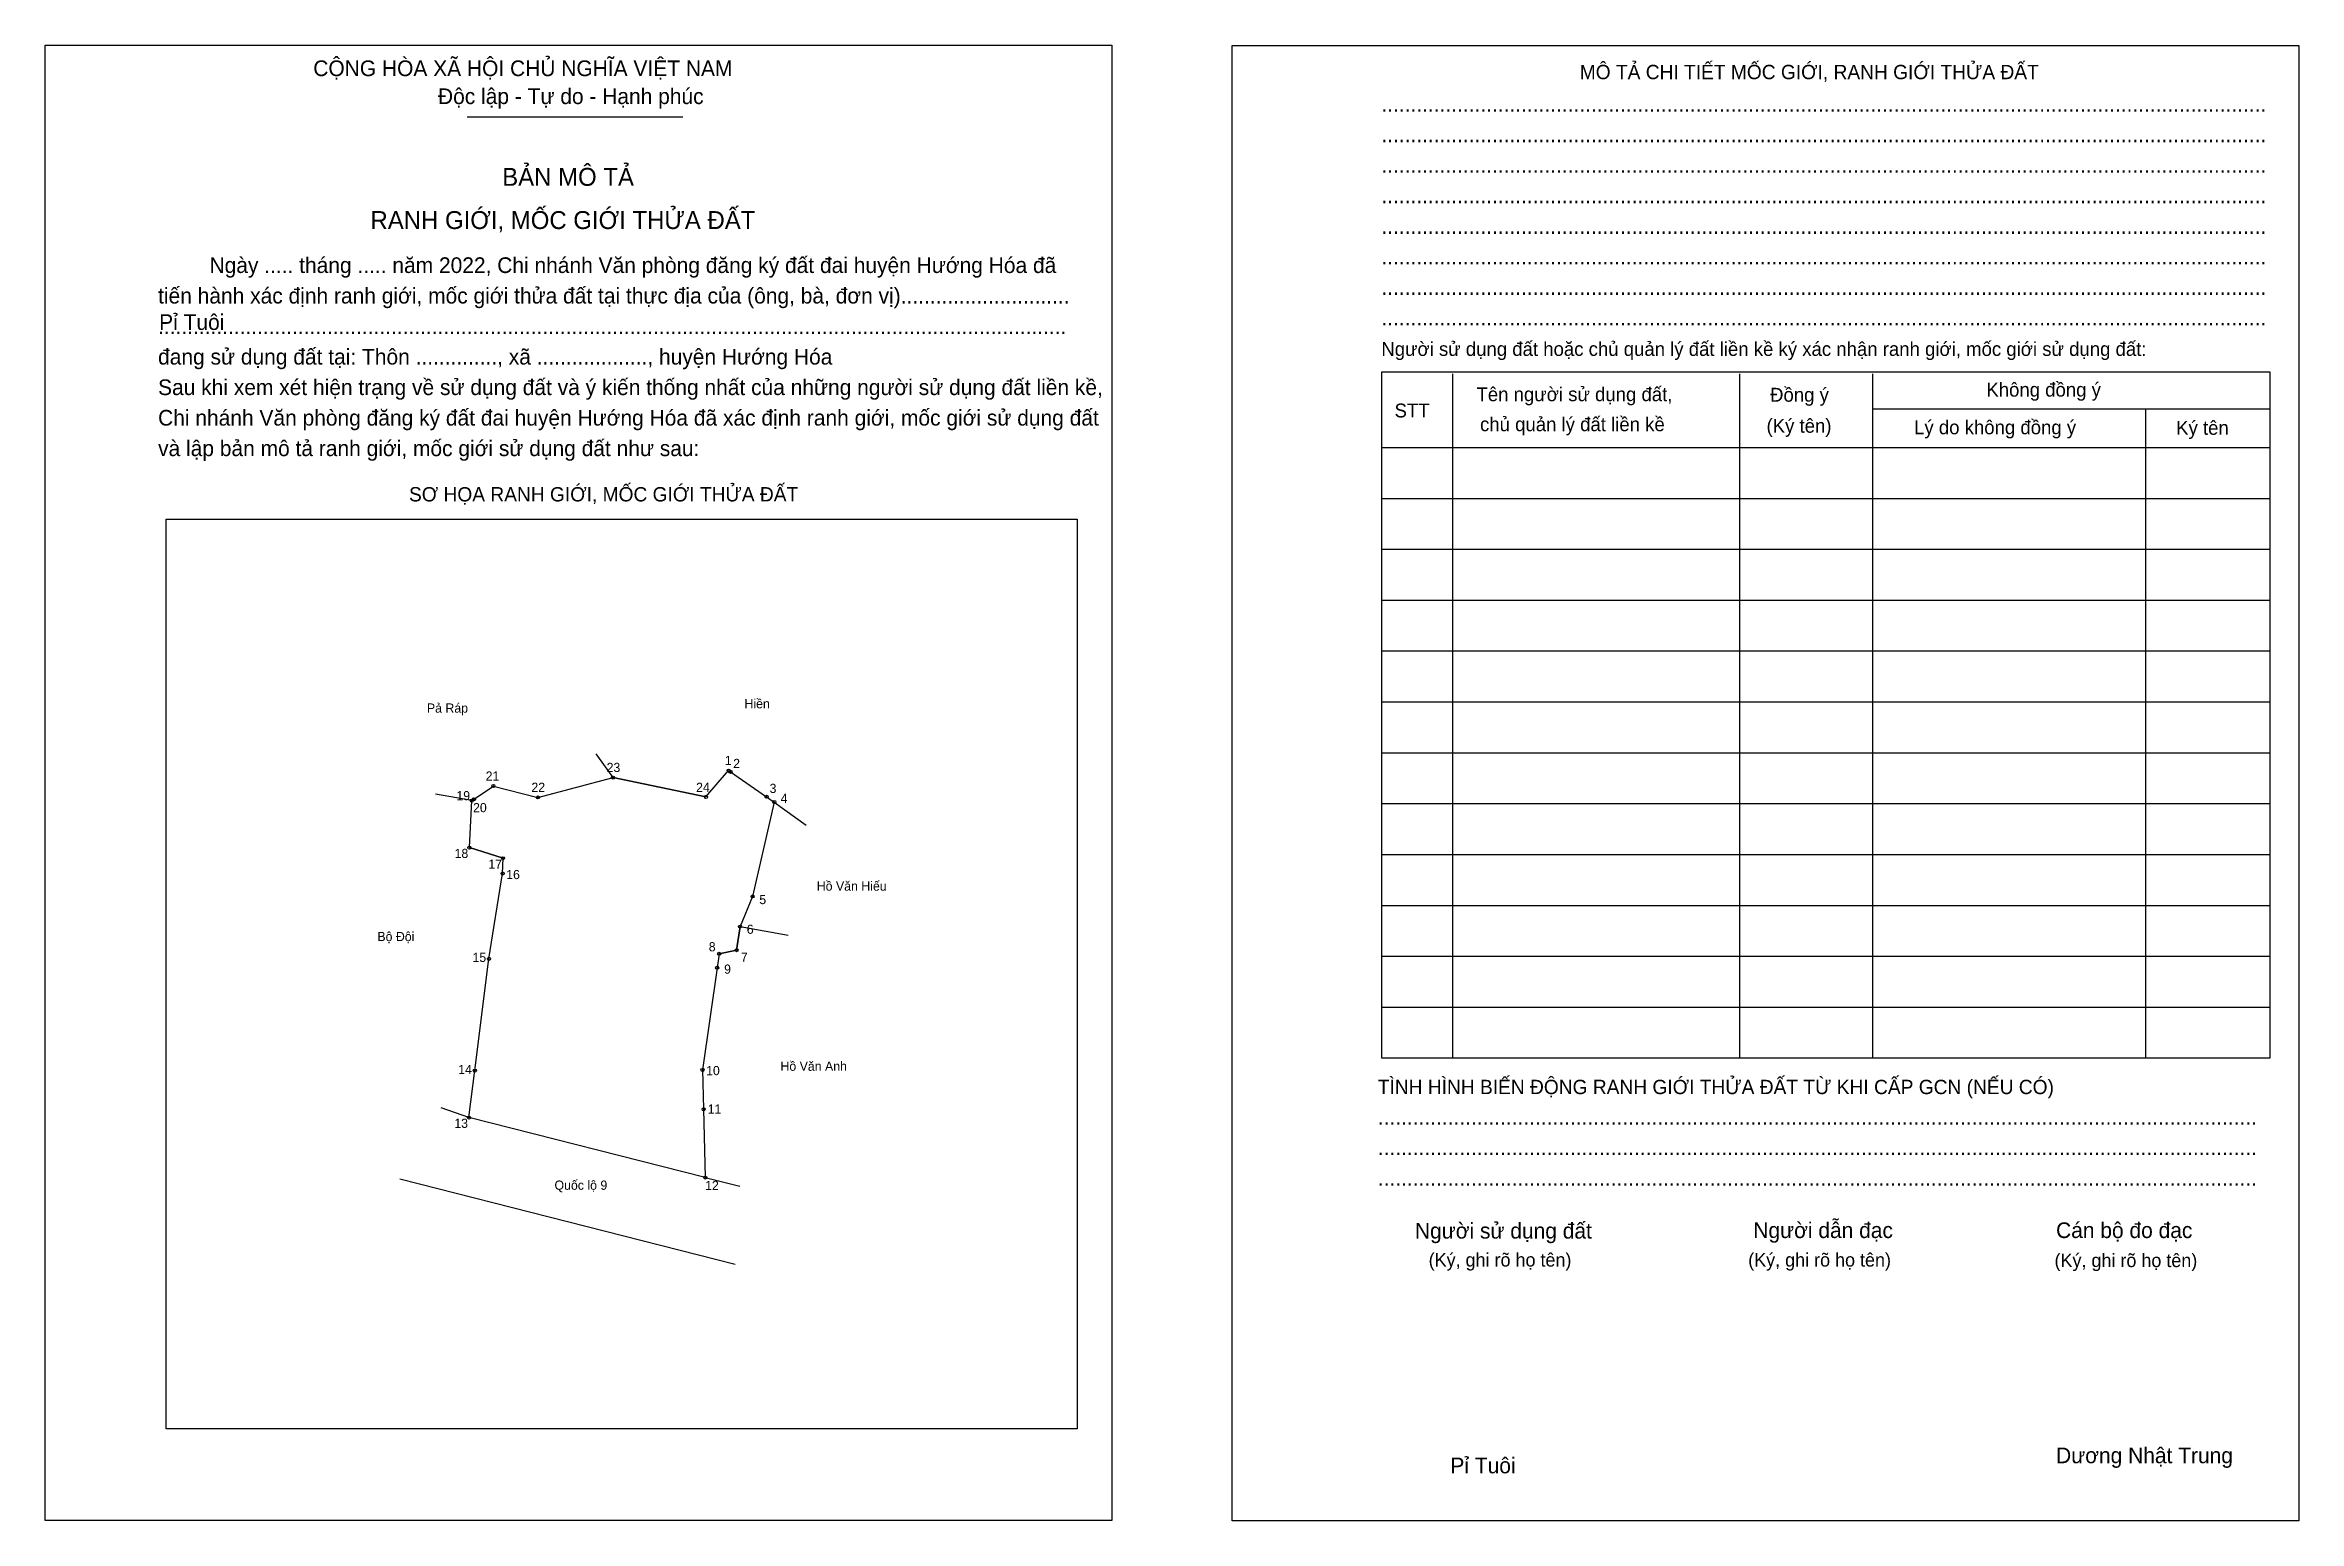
# Model space of a CAD drawing. Extents: x 544987 to 545427, y 1836035 to 1836323.
import ezdxf

# ---------------------------------------------------------------- set-up
doc = ezdxf.new("R2010")
doc.units = 0
for name, color, linetype in [('Level 1', 7, 'Continuous'), ('Level 10', 7, 'Continuous'), ('Level 11', 7, 'Continuous'), ('Level 12', 7, 'Continuous'), ('Level 2', 7, 'Continuous'), ('Level 25', 7, 'Continuous'), ('Level 55', 7, 'Continuous'), ('Level 6', 7, 'Continuous'), ('Level 9', 7, 'Continuous')]:
    doc.layers.add(name, color=color, linetype=linetype)

msp = doc.modelspace()

# ---------------------------------------------------------------- linework, layer by layer
at = {"layer": 'Level 1'}
for p, q in [((544987.32, 1836323.11), (544987.32, 1836323.11)), ((545219.07, 1836323.01), (545219.07, 1836323.01)), ((545069.74, 1836309.1), (545111.86, 1836309.1)), ((545262.13, 1836258.93), (545262.13, 1836125.31)), ((545318.16, 1836258.93), (545318.16, 1836125.31)), ((545344.09, 1836258.93), (545344.09, 1836125.31)), ((545344.09, 1836252.08), (545421.78, 1836252.08)), ((545397.44, 1836252.08), (545397.44, 1836125.31)), ((545248.22, 1836244.53), (545421.78, 1836244.53)), ((545248.22, 1836234.59), (545421.78, 1836234.59)), ((545010.97, 1836230.52), (545010.97, 1836230.52)), ((545248.22, 1836224.66), (545421.78, 1836224.66)), ((545248.22, 1836214.72), (545421.78, 1836214.72)), ((545248.22, 1836204.79), (545421.78, 1836204.79)), ((545248.22, 1836194.85), (545421.78, 1836194.85)), ((545248.22, 1836184.92), (545421.78, 1836184.92)), ((545248.22, 1836174.98), (545421.78, 1836174.98)), ((545248.22, 1836165.05), (545421.78, 1836165.05)), ((545248.22, 1836155.11), (545421.78, 1836155.11)), ((545248.22, 1836145.18), (545421.78, 1836145.18)), ((545248.22, 1836135.24), (545421.78, 1836135.24)), ((545188.81, 1836052.88), (545188.81, 1836052.88)), ((545195.62, 1836035), (545195.62, 1836035)), ((545427.38, 1836034.9), (545427.38, 1836034.9))]:
    msp.add_line(p, q, dxfattribs=at)
for points in [[(545421.78, 1836259.23), (545248.22, 1836259.23), (545248.22, 1836125.31), (545421.78, 1836125.31)], [(545010.97, 1836230.52), (545188.81, 1836230.52), (545188.81, 1836052.88), (545010.97, 1836052.88)]]:
    msp.add_lwpolyline(points, close=True, dxfattribs=at)
at = {"layer": 'Level 10'}
for p, q in [((545083.55, 1836176.19), (545098.22, 1836180.06)), ((545098.22, 1836180.06), (545116.35, 1836176.28)), ((545116.35, 1836176.28), (545120.78, 1836181.44)), ((545120.78, 1836181.44), (545121.14, 1836181.19)), ((545121.14, 1836181.19), (545128.2, 1836176.32)), ((545070.16, 1836166.39), (545070.63, 1836175.56)), ((545070.63, 1836175.56), (545071.05, 1836175.84)), ((545071.05, 1836175.84), (545074.84, 1836178.41)), ((545074.84, 1836178.41), (545083.55, 1836176.19)), ((545129.7, 1836175.29), (545125.45, 1836156.85)), ((545128.2, 1836176.32), (545129.7, 1836175.29)), ((545076.75, 1836164.31), (545070.16, 1836166.39)), ((545076.65, 1836161.33), (545076.75, 1836164.31)), ((545073.98, 1836144.67), (545076.65, 1836161.33)), ((545125.45, 1836156.85), (545123.01, 1836150.97)), ((545123.01, 1836150.97), (545122.33, 1836146.35)), ((545071.23, 1836122.83), (545073.98, 1836144.67)), ((545118.93, 1836145.66), (545118.54, 1836142.93)), ((545122.33, 1836146.35), (545118.93, 1836145.66)), ((545118.54, 1836142.93), (545115.68, 1836122.96)), ((545070.08, 1836113.67), (545071.23, 1836122.83)), ((545115.68, 1836122.96), (545115.88, 1836115.29)), ((545116.22, 1836101.96), (545070.08, 1836113.67)), ((545115.88, 1836115.29), (545116.22, 1836101.96)), ((545122.08, 1836085), (545056.58, 1836101.62))]:
    msp.add_line(p, q, dxfattribs=at)
at = {"layer": 'Level 11'}
for p, q in [((545098.22, 1836180.06), (545094.94, 1836184.67)), ((545070.63, 1836175.56), (545063.57, 1836176.85)), ((545129.7, 1836175.29), (545135.92, 1836170.79)), ((545123.01, 1836150.97), (545132.39, 1836149.29)), ((545070.08, 1836113.67), (545064.68, 1836115.54)), ((545116.22, 1836101.96), (545122.97, 1836100.25))]:
    msp.add_line(p, q, dxfattribs=at)
for centre in [(545098.22, 1836180.06), (545120.78, 1836181.44), (545121.14, 1836181.19), (545070.63, 1836175.56), (545071.05, 1836175.84), (545074.84, 1836178.41), (545083.55, 1836176.19), (545116.35, 1836176.28), (545128.2, 1836176.32), (545129.7, 1836175.29), (545070.16, 1836166.39), (545070.16, 1836166.39), (545076.65, 1836161.33), (545076.75, 1836164.31), (545125.45, 1836156.85), (545123.01, 1836150.97), (545073.98, 1836144.67), (545118.93, 1836145.66), (545122.33, 1836146.35), (545118.54, 1836142.93), (545071.23, 1836122.83), (545115.68, 1836122.96), (545070.08, 1836113.67), (545115.88, 1836115.29), (545116.22, 1836101.96)]:
    msp.add_circle(centre, 0.298, dxfattribs=at)
at = {"layer": 'Level 2'}
for points in [[(544987.32, 1836323.11), (545195.62, 1836323.11), (545195.62, 1836035), (544987.32, 1836035)], [(545219.07, 1836323.01), (545427.38, 1836323.01), (545427.38, 1836034.9), (545219.07, 1836034.9)]]:
    msp.add_lwpolyline(points, close=True, dxfattribs=at)
at = {"layer": 'Level 25'}
for p, q in [((545116.35, 1836176.28), (545098.22, 1836180.06)), ((545070.16, 1836166.39), (545076.75, 1836164.31)), ((545122.33, 1836146.35), (545123.01, 1836150.97)), ((545118.93, 1836145.66), (545122.33, 1836146.35))]:
    msp.add_line(p, q, dxfattribs=at)

# ---------------------------------------------------------------- texts
at = {"layer": 'Level 1'}
for s, height, p in [('CỘNG HÒA XÃ HỘI CHỦ NGHĨA VIỆT NAM', 3.0598, (545039.68, 1836317.05)), ('MÔ TẢ CHI TIẾT MỐC GIỚI, RANH GIỚI THỬA ĐẤT', 2.7975, (545286.96, 1836316.45)), ('Độc lập - Tự do - Hạnh phúc', 3.0598, (545064.03, 1836311.59)), ('........................................................................................................................................................', 3.05981, (545248.22, 1836310.1)), ('........................................................................................................................................................', 3.05981, (545248.22, 1836304.14)), ('BẢN MÔ TẢ', 3.497, (545076.57, 1836295.63)), ('........................................................................................................................................................', 3.05981, (545248.22, 1836298.18)), ('RANH GIỚI, MỐC GIỚI THỬA ĐẤT', 3.4973, (545050.85, 1836287.19)), ('........................................................................................................................................................', 3.05981, (545248.22, 1836292.22)), ('........................................................................................................................................................', 3.05981, (545248.22, 1836286.25)), ('Ngày ..... tháng ..... năm 2022, Chi nhánh Văn phòng đăng ký đất đai huyện Hướng Hóa đã', 3.0598, (545019.42, 1836278.6)), ('........................................................................................................................................................', 3.05981, (545248.22, 1836280.29)), ('tiến hành xác định ranh giới, mốc giới thửa đất tại thực địa của (ông, bà, đơn vị).............................', 3.05981, (545009.38, 1836272.64)), ('........................................................................................................................................................', 3.05981, (545248.22, 1836274.33)), ('........................................................................................................................................................', 3.05981, (545248.22, 1836268.37)), ('đang sử dụng đất tại: Thôn .............., xã ..................., huyện Hướng Hóa', 3.0598, (545009.38, 1836260.72)), ('............................................................................................................................................................', 3.05981, (545009.38, 1836266.68)), ('Người sử dụng đất hoặc chủ quản lý đất liền kề ký xác nhận ranh giới, mốc giới sử dụng đất:', 2.7104, (545248.22, 1836262.41)), ('Sau khi xem xét hiện trạng về sử dụng đất và ý kiến thống nhất của những người sử dụng đất liền kề,', 3.0598, (545009.38, 1836254.76)), ('Tên người sử dụng đất,', 2.7104, (545266.8, 1836253.57)), ('Đồng ý', 2.71, (545324.12, 1836253.47)), ('Không đồng ý', 2.7104, (545366.35, 1836254.46)), ('Chi nhánh Văn phòng đăng ký đất đai huyện Hướng Hóa đã xác định ranh giới, mốc giới sử dụng đất', 3.0598, (545009.38, 1836248.8)), ('STT', 2.71, (545250.8, 1836250.39)), ('chủ quản lý đất liền kề', 2.7104, (545267.49, 1836247.71)), ('(Ký tên)', 2.71, (545323.43, 1836247.41)), ('Lý do không đồng ý', 2.7104, (545352.24, 1836247.11)), ('Ký tên', 2.71, (545403.41, 1836247.01)), ('và lập bản mô tả ranh giới, mốc giới sử dụng đất như sau:', 3.0598, (545009.38, 1836242.84)), ('SƠ HỌA RANH GIỚI, MỐC GIỚI THỬA ĐẤT', 2.7975, (545058.37, 1836233.99)), ('TÌNH HÌNH BIẾN ĐỘNG RANH GIỚI THỬA ĐẤT TỪ KHI CẤP GCN (NẾU CÓ)', 2.7975, (545247.53, 1836118.25)), ('.......................................................................................................................................................', 3.05981, (545247.53, 1836112.29)), ('.......................................................................................................................................................', 3.05981, (545247.53, 1836106.33)), ('.......................................................................................................................................................', 3.05981, (545247.53, 1836100.37)), ('Người sử dụng đất', 3.0598, (545254.78, 1836090.04)), ('Người dẫn đạc', 3.0598, (545320.85, 1836090.14)), ('Cán bộ đo đạc', 3.0598, (545379.96, 1836090.14)), ('(Ký, ghi rõ họ tên)', 2.6228, (545257.46, 1836084.57)), ('(Ký, ghi rõ họ tên)', 2.6228, (545319.85, 1836084.57)), ('(Ký, ghi rõ họ tên)', 2.6228, (545379.66, 1836084.47)), ('Dương Nhật Trung', 3.0598, (545379.96, 1836046.17))]:
    msp.add_text(s, height=height, dxfattribs=at).set_placement(p)
at = {"layer": 'Level 12'}
for s, p in [('Pả Ráp', (545061.87, 1836192.74)), ('Hiền', (545123.87, 1836193.59)), ('Hồ Văn Hiếu', (545137.99, 1836157.98)), ('Bộ Đội', (545052.2, 1836148.12)), ('Hồ Văn Anh', (545130.9, 1836122.8)), ('Quốc lộ 9', (545086.78, 1836099.57))]:
    msp.add_text(s, height=1.8, dxfattribs=at).set_placement(p)
at = {"layer": 'Level 55'}
for s, p in [('23', (545098.09, 1836180.06)), ('1', (545120.72, 1836181.44)), ('2', (545121.08, 1836181.19)), ('19', (545070.49, 1836175.56)), ('20', (545070.9, 1836175.84)), ('21', (545074.71, 1836178.41)), ('22', (545083.41, 1836176.19)), ('24', (545116.21, 1836176.28)), ('3', (545128.14, 1836176.32)), ('4', (545129.63, 1836175.29)), ('18', (545070.02, 1836166.39)), ('17', (545076.61, 1836164.31)), ('16', (545076.51, 1836161.33)), ('5', (545125.39, 1836156.85)), ('6', (545122.94, 1836150.97)), ('15', (545073.84, 1836144.67)), ('8', (545118.87, 1836145.66)), ('7', (545122.26, 1836146.35)), ('9', (545118.47, 1836142.93)), ('14', (545071.09, 1836122.83)), ('10', (545115.54, 1836122.96)), ('13', (545069.95, 1836113.67)), ('11', (545115.75, 1836115.29)), ('12', (545116.08, 1836101.96))]:
    msp.add_text(s, height=0.199, dxfattribs=at).set_placement(p)
at = {"layer": 'Level 6'}
for p in [(545009.59, 1836267.48), (545261.7, 1836044.2)]:
    msp.add_text('Pỉ Tuôi', height=3.06, dxfattribs=at).set_placement(p)
at = {"layer": 'Level 9'}
for s, height, p in [('1', 1.79, (545120.03, 1836182.52)), ('2', 1.79, (545121.67, 1836181.93)), ('21', 1.788, (545073.34, 1836179.47)), ('23', 1.788, (545096.96, 1836181.15)), ('19', 1.788, (545067.63, 1836175.64)), ('20', 1.788, (545070.89, 1836173.3)), ('22', 1.788, (545082.28, 1836177.28)), ('24', 1.788, (545114.43, 1836177.27)), ('3', 1.79, (545128.78, 1836177.06)), ('4', 1.79, (545130.94, 1836175.11)), ('18', 1.788, (545067.28, 1836164.36)), ('17', 1.788, (545073.87, 1836162.27)), ('16', 1.788, (545077.36, 1836160.24)), ('5', 1.79, (545126.77, 1836155.35)), ('6', 1.79, (545124.32, 1836149.55)), ('15', 1.788, (545070.78, 1836144.06)), ('8', 1.79, (545116.9, 1836146.13)), ('7', 1.79, (545123.17, 1836144.09)), ('9', 1.79, (545119.9, 1836141.76)), ('14', 1.788, (545067.99, 1836122.18)), ('10', 1.788, (545116.39, 1836121.95)), ('13', 1.788, (545067.23, 1836111.66)), ('11', 1.788, (545116.7, 1836114.45)), ('12', 1.788, (545116.19, 1836099.51))]:
    msp.add_text(s, height=height, dxfattribs=at).set_placement(p)

doc.saveas('drawing.dxf')
